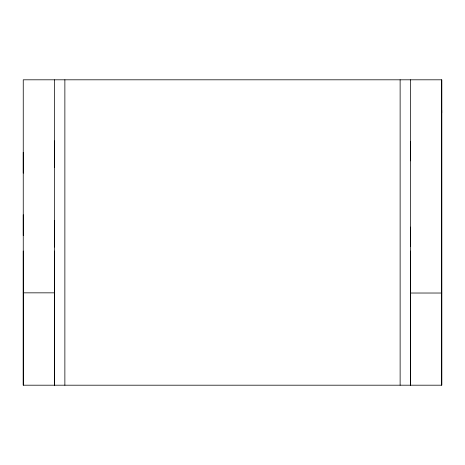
<?xml version="1.0" encoding="UTF-8"?>
<svg xmlns="http://www.w3.org/2000/svg" width="465" height="465" viewBox="0 0 465 465"><rect width="100%" height="100%" fill="white"/><g stroke="black" fill="none" stroke-linecap="round" stroke-linejoin="round"><path stroke-width="0.7" d="M23.256 385.2L23.25 79.806L441.744 79.806L441.744 385.194L23.256 385.2L23.256 251.054M23.256 235.586L23.256 214.778M23.25 173.166L23.25 152.357M54.469 251.054L54.469 385.194L54.463 79.811M54.469 247.031L54.469 220.503M54.463 167.441L54.463 140.912M410.537 251.048L410.537 385.194L410.531 79.806M410.537 227.083L410.537 246.427M410.531 160.849L410.531 141.505M441.75 385.194L441.738 79.806M441.733 110.281L441.733 112.972M23.256 292.84L54.469 292.84M410.537 293.026L441.75 293.026M400.127 79.806L400.132 385.194M64.868 79.806L64.873 385.194M441.738 102.684L441.738 102.684"/></g></svg>
